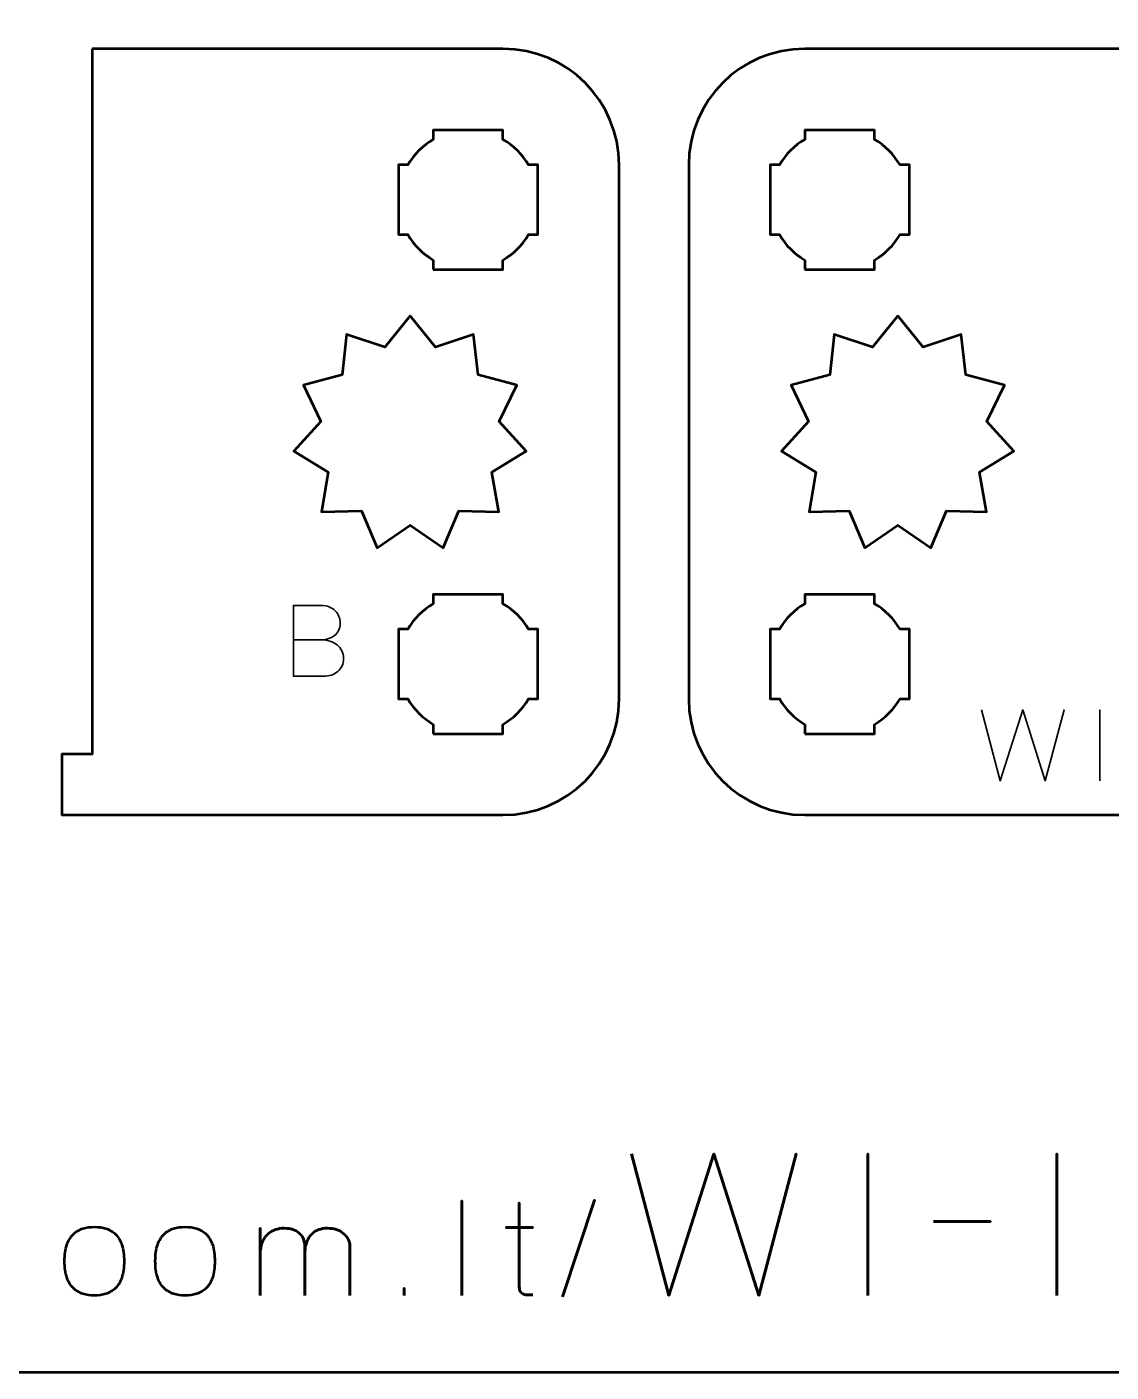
# Model space of a CAD drawing. Header units: centimetres. Extents: x -21 to 0, y -29.7 to 0.
# Drawn here: x -10.5 to -5.83, y -29.7 to -23.91 of the extents above; entities that cross this region are included whole.
import ezdxf

# ---------------------------------------------------------------- set-up
doc = ezdxf.new("R2010")
doc.units = ezdxf.units.CM
doc.header["$MEASUREMENT"] = 0
doc.layers.add('Layer 1', color=7, linetype='Continuous')

msp = doc.modelspace()

# ---------------------------------------------------------------- linework, layer by layer
at = {"layer": 'Layer 1', "color": 22, "lineweight": 53}
msp.add_open_spline([(-21.00003, -29.19995), (-21.00003, -29.19995), (-21.00003, -0.49992), (-21.00003, -0.49992), (-21.00003, -0.49992), (-21.00003, -0.22295), (-20.77694, 0.00004), (-20.49994, 0.00004), (-20.49994, 0.00004), (-20.49994, 0.00004), (-0.50008, 0.00004), (-0.50008, 0.00004), (-0.50008, 0.00004), (-0.22294, 0.00004), (0.00002, -0.22295), (0.00002, -0.49992), (0.00002, -0.49992), (0.00002, -0.49992), (0.00002, -29.19995), (0.00002, -29.19995), (0.00002, -29.19995), (0.00002, -29.47695), (-0.22294, -29.70004), (-0.50008, -29.70004), (-0.50008, -29.70004), (-0.50008, -29.70004), (-20.49994, -29.70004), (-20.49994, -29.70004), (-20.49994, -29.70004), (-20.77694, -29.70004), (-21.00003, -29.47695), (-21.00003, -29.19995)], degree=3, knots=[0, 0, 0, 0, 0.125, 0.125, 0.125, 0.125, 0.25, 0.25, 0.25, 0.25, 0.375, 0.375, 0.375, 0.375, 0.5, 0.5, 0.5, 0.5, 0.625, 0.625, 0.625, 0.625, 0.75, 0.75, 0.75, 0.75, 0.875, 0.875, 0.875, 0.875, 1, 1, 1, 1], dxfattribs=at)
at = {"layer": 'Layer 1', "color": 114, "lineweight": 53}
for points, knots in [([(-10.21904, -23.99998), (-10.21904, -23.99998), (-8.45007, -23.99998), (-8.45007, -23.99998), (-8.45007, -23.99998), (-8.17293, -23.99998), (-7.94997, -24.22307), (-7.94997, -24.50007), (-7.94997, -24.50007), (-7.94997, -24.50007), (-7.94997, -26.79994), (-7.94997, -26.79994), (-7.94997, -26.79994), (-7.94997, -27.07708), (-8.17293, -27.30004), (-8.45007, -27.30004), (-8.45007, -27.30004), (-8.45007, -27.30004), (-10.35004, -27.30004), (-10.35004, -27.30004), (-10.35004, -27.30004), (-10.35004, -27.30004), (-10.35002, -27.03754), (-10.35002, -27.03754), (-10.35002, -27.03754), (-10.35002, -27.03754), (-10.21902, -27.03754), (-10.21902, -27.03754), (-10.21902, -27.03754), (-10.21902, -27.03754), (-10.21904, -23.99998), (-10.21904, -23.99998)], [0, 0, 0, 0, 0.125, 0.125, 0.125, 0.125, 0.25, 0.25, 0.25, 0.25, 0.375, 0.375, 0.375, 0.375, 0.5, 0.5, 0.5, 0.5, 0.625, 0.625, 0.625, 0.625, 0.75, 0.75, 0.75, 0.75, 0.875, 0.875, 0.875, 0.875, 1, 1, 1, 1]), ([(-7.14994, -23.99998), (-7.14994, -23.99998), (-5.635, -23.99998), (-5.635, -23.99998), (-5.635, -23.99998), (-5.635, -23.99998), (-5.635, -25.38751), (-5.635, -25.38751), (-5.635, -25.38751), (-5.635, -25.38751), (-4.61902, -25.38751), (-4.61902, -25.38751), (-4.61902, -25.38751), (-4.61902, -25.38751), (-4.61902, -23.99998), (-4.61902, -23.99998), (-4.61902, -23.99998), (-4.61902, -23.99998), (-2.85007, -23.99998), (-2.85007, -23.99998), (-2.85007, -23.99998), (-2.57293, -23.99998), (-2.34997, -24.22307), (-2.34997, -24.50007), (-2.34997, -24.50007), (-2.34997, -24.50007), (-2.34997, -26.79994), (-2.34997, -26.79994), (-2.34997, -26.79994), (-2.34997, -27.07708), (-2.57293, -27.30004), (-2.85007, -27.30004), (-2.85007, -27.30004), (-2.85007, -27.30004), (-7.14994, -27.30004), (-7.14994, -27.30004), (-7.14994, -27.30004), (-7.42694, -27.30004), (-7.65003, -27.07708), (-7.65003, -26.79994), (-7.65003, -26.79994), (-7.65003, -26.79994), (-7.65003, -24.50007), (-7.65003, -24.50007), (-7.65003, -24.50007), (-7.65003, -24.22307), (-7.42694, -23.99998), (-7.14994, -23.99998)], [0, 0, 0, 0, 0.0833333, 0.0833333, 0.0833333, 0.0833333, 0.1666667, 0.1666667, 0.1666667, 0.1666667, 0.25, 0.25, 0.25, 0.25, 0.3333333, 0.3333333, 0.3333333, 0.3333333, 0.4166667, 0.4166667, 0.4166667, 0.4166667, 0.5, 0.5, 0.5, 0.5, 0.5833333, 0.5833333, 0.5833333, 0.5833333, 0.6666667, 0.6666667, 0.6666667, 0.6666667, 0.75, 0.75, 0.75, 0.75, 0.8333333, 0.8333333, 0.8333333, 0.8333333, 0.9166667, 0.9166667, 0.9166667, 0.9166667, 1, 1, 1, 1])]:
    msp.add_open_spline(points, degree=3, knots=knots, dxfattribs=at)
at = {"layer": 'Layer 1', "color": 250, "lineweight": 53}
for points, knots in [([(-8.75007, -24.95001), (-8.75007, -24.95001), (-8.75007, -24.9099), (-8.75007, -24.9099), (-8.75007, -24.9099), (-8.79554, -24.88358), (-8.83343, -24.84555), (-8.85989, -24.80008), (-8.85989, -24.80008), (-8.85989, -24.80008), (-8.9, -24.80008), (-8.9, -24.80008), (-8.9, -24.80008), (-8.9, -24.80008), (-8.9, -24.65001), (-8.9, -24.65001), (-8.9, -24.65001), (-8.9, -24.65001), (-8.9, -24.50007), (-8.9, -24.50007), (-8.9, -24.50007), (-8.9, -24.50007), (-8.85989, -24.50007), (-8.85989, -24.50007), (-8.85989, -24.50007), (-8.83343, -24.45446), (-8.79554, -24.41654), (-8.75007, -24.39022), (-8.75007, -24.39022), (-8.75007, -24.39022), (-8.75007, -24.35), (-8.75007, -24.35), (-8.75007, -24.35), (-8.75007, -24.35), (-8.6, -24.35), (-8.6, -24.35), (-8.6, -24.35), (-8.6, -24.35), (-8.45007, -24.35), (-8.45007, -24.35), (-8.45007, -24.35), (-8.45007, -24.35), (-8.45007, -24.39022), (-8.45007, -24.39022), (-8.45007, -24.39022), (-8.40445, -24.41654), (-8.36653, -24.45446), (-8.34021, -24.50007), (-8.34021, -24.50007), (-8.34021, -24.50007), (-8.3, -24.50007), (-8.3, -24.50007), (-8.3, -24.50007), (-8.3, -24.50007), (-8.3, -24.65001), (-8.3, -24.65001), (-8.3, -24.65001), (-8.3, -24.65001), (-8.3, -24.80008), (-8.3, -24.80008), (-8.3, -24.80008), (-8.3, -24.80008), (-8.34021, -24.80008), (-8.34021, -24.80008), (-8.34021, -24.80008), (-8.36653, -24.84555), (-8.40445, -24.88358), (-8.45007, -24.9099), (-8.45007, -24.9099), (-8.45007, -24.9099), (-8.45007, -24.95001), (-8.45007, -24.95001), (-8.45007, -24.95001), (-8.45007, -24.95001), (-8.6, -24.95001), (-8.6, -24.95001), (-8.6, -24.95001), (-8.6, -24.95001), (-8.75007, -24.95001), (-8.75007, -24.95001)], [0, 0, 0, 0, 0.05, 0.05, 0.05, 0.05, 0.1, 0.1, 0.1, 0.1, 0.15, 0.15, 0.15, 0.15, 0.2, 0.2, 0.2, 0.2, 0.25, 0.25, 0.25, 0.25, 0.3, 0.3, 0.3, 0.3, 0.35, 0.35, 0.35, 0.35, 0.4, 0.4, 0.4, 0.4, 0.45, 0.45, 0.45, 0.45, 0.5, 0.5, 0.5, 0.5, 0.55, 0.55, 0.55, 0.55, 0.6, 0.6, 0.6, 0.6, 0.65, 0.65, 0.65, 0.65, 0.7, 0.7, 0.7, 0.7, 0.75, 0.75, 0.75, 0.75, 0.8, 0.8, 0.8, 0.8, 0.85, 0.85, 0.85, 0.85, 0.9, 0.9, 0.9, 0.9, 0.95, 0.95, 0.95, 0.95, 1, 1, 1, 1]), ([(-7.14994, -24.95001), (-7.14994, -24.95001), (-7.14994, -24.9099), (-7.14994, -24.9099), (-7.14994, -24.9099), (-7.19555, -24.88358), (-7.23347, -24.84555), (-7.25979, -24.80008), (-7.25979, -24.80008), (-7.25979, -24.80008), (-7.30001, -24.80008), (-7.30001, -24.80008), (-7.30001, -24.80008), (-7.30001, -24.80008), (-7.30001, -24.65001), (-7.30001, -24.65001), (-7.30001, -24.65001), (-7.30001, -24.65001), (-7.30001, -24.50007), (-7.30001, -24.50007), (-7.30001, -24.50007), (-7.30001, -24.50007), (-7.25979, -24.50007), (-7.25979, -24.50007), (-7.25979, -24.50007), (-7.23347, -24.45446), (-7.19555, -24.41654), (-7.14994, -24.39022), (-7.14994, -24.39022), (-7.14994, -24.39022), (-7.14994, -24.35), (-7.14994, -24.35), (-7.14994, -24.35), (-7.14994, -24.35), (-7.00001, -24.35), (-7.00001, -24.35), (-7.00001, -24.35), (-7.00001, -24.35), (-6.84993, -24.35), (-6.84993, -24.35), (-6.84993, -24.35), (-6.84993, -24.35), (-6.84993, -24.39022), (-6.84993, -24.39022), (-6.84993, -24.39022), (-6.80446, -24.41654), (-6.76643, -24.45446), (-6.74011, -24.50007), (-6.74011, -24.50007), (-6.74011, -24.50007), (-6.7, -24.50007), (-6.7, -24.50007), (-6.7, -24.50007), (-6.7, -24.50007), (-6.7, -24.65001), (-6.7, -24.65001), (-6.7, -24.65001), (-6.7, -24.65001), (-6.7, -24.80008), (-6.7, -24.80008), (-6.7, -24.80008), (-6.7, -24.80008), (-6.74011, -24.80008), (-6.74011, -24.80008), (-6.74011, -24.80008), (-6.76643, -24.84555), (-6.80446, -24.88358), (-6.84993, -24.9099), (-6.84993, -24.9099), (-6.84993, -24.9099), (-6.84993, -24.95001), (-6.84993, -24.95001), (-6.84993, -24.95001), (-6.84993, -24.95001), (-7.00001, -24.95001), (-7.00001, -24.95001), (-7.00001, -24.95001), (-7.00001, -24.95001), (-7.14994, -24.95001), (-7.14994, -24.95001)], [0, 0, 0, 0, 0.05, 0.05, 0.05, 0.05, 0.1, 0.1, 0.1, 0.1, 0.15, 0.15, 0.15, 0.15, 0.2, 0.2, 0.2, 0.2, 0.25, 0.25, 0.25, 0.25, 0.3, 0.3, 0.3, 0.3, 0.35, 0.35, 0.35, 0.35, 0.4, 0.4, 0.4, 0.4, 0.45, 0.45, 0.45, 0.45, 0.5, 0.5, 0.5, 0.5, 0.55, 0.55, 0.55, 0.55, 0.6, 0.6, 0.6, 0.6, 0.65, 0.65, 0.65, 0.65, 0.7, 0.7, 0.7, 0.7, 0.75, 0.75, 0.75, 0.75, 0.8, 0.8, 0.8, 0.8, 0.85, 0.85, 0.85, 0.85, 0.9, 0.9, 0.9, 0.9, 0.95, 0.95, 0.95, 0.95, 1, 1, 1, 1]), ([(-8.85, -25.15001), (-8.85, -25.15001), (-8.74076, -25.28448), (-8.74076, -25.28448), (-8.74076, -25.28448), (-8.74076, -25.28448), (-8.57689, -25.23103), (-8.57689, -25.23103), (-8.57689, -25.23103), (-8.57689, -25.23103), (-8.55696, -25.40382), (-8.55696, -25.40382), (-8.55696, -25.40382), (-8.55696, -25.40382), (-8.3905, -25.44834), (-8.3905, -25.44834), (-8.3905, -25.44834), (-8.3905, -25.44834), (-8.4662, -25.60459), (-8.4662, -25.60459), (-8.4662, -25.60459), (-8.4662, -25.60459), (-8.35, -25.73298), (-8.35, -25.73298), (-8.35, -25.73298), (-8.35, -25.73298), (-8.49729, -25.82308), (-8.49729, -25.82308), (-8.49729, -25.82308), (-8.49729, -25.82308), (-8.46824, -25.99454), (-8.46824, -25.99454), (-8.46824, -25.99454), (-8.46824, -25.99454), (-8.64037, -25.98989), (-8.64037, -25.98989), (-8.64037, -25.98989), (-8.64037, -25.98989), (-8.70769, -26.15001), (-8.70769, -26.15001), (-8.70769, -26.15001), (-8.70769, -26.15001), (-8.85, -26.05208), (-8.85, -26.05208), (-8.85, -26.05208), (-8.85, -26.05208), (-8.99231, -26.15001), (-8.99231, -26.15001), (-8.99231, -26.15001), (-8.99231, -26.15001), (-9.05963, -25.98989), (-9.05963, -25.98989), (-9.05963, -25.98989), (-9.05963, -25.98989), (-9.23176, -25.99454), (-9.23176, -25.99454), (-9.23176, -25.99454), (-9.23176, -25.99454), (-9.20271, -25.82308), (-9.20271, -25.82308), (-9.20271, -25.82308), (-9.20271, -25.82308), (-9.35, -25.73298), (-9.35, -25.73298), (-9.35, -25.73298), (-9.35, -25.73298), (-9.2338, -25.60459), (-9.2338, -25.60459), (-9.2338, -25.60459), (-9.2338, -25.60459), (-9.3095, -25.44834), (-9.3095, -25.44834), (-9.3095, -25.44834), (-9.3095, -25.44834), (-9.14304, -25.40382), (-9.14304, -25.40382), (-9.14304, -25.40382), (-9.14304, -25.40382), (-9.12311, -25.23103), (-9.12311, -25.23103), (-9.12311, -25.23103), (-9.12311, -25.23103), (-8.95924, -25.28448), (-8.95924, -25.28448), (-8.95924, -25.28448), (-8.95924, -25.28448), (-8.85, -25.15001), (-8.85, -25.15001)], [0, 0, 0, 0, 0.0454545, 0.0454545, 0.0454545, 0.0454545, 0.0909091, 0.0909091, 0.0909091, 0.0909091, 0.1363636, 0.1363636, 0.1363636, 0.1363636, 0.1818182, 0.1818182, 0.1818182, 0.1818182, 0.2272727, 0.2272727, 0.2272727, 0.2272727, 0.2727273, 0.2727273, 0.2727273, 0.2727273, 0.3181818, 0.3181818, 0.3181818, 0.3181818, 0.3636364, 0.3636364, 0.3636364, 0.3636364, 0.4090909, 0.4090909, 0.4090909, 0.4090909, 0.4545455, 0.4545455, 0.4545455, 0.4545455, 0.5, 0.5, 0.5, 0.5, 0.5454545, 0.5454545, 0.5454545, 0.5454545, 0.5909091, 0.5909091, 0.5909091, 0.5909091, 0.6363636, 0.6363636, 0.6363636, 0.6363636, 0.6818182, 0.6818182, 0.6818182, 0.6818182, 0.7272727, 0.7272727, 0.7272727, 0.7272727, 0.7727273, 0.7727273, 0.7727273, 0.7727273, 0.8181818, 0.8181818, 0.8181818, 0.8181818, 0.8636364, 0.8636364, 0.8636364, 0.8636364, 0.9090909, 0.9090909, 0.9090909, 0.9090909, 0.9545455, 0.9545455, 0.9545455, 0.9545455, 1, 1, 1, 1]), ([(-6.75, -25.15001), (-6.75, -25.15001), (-6.64076, -25.28448), (-6.64076, -25.28448), (-6.64076, -25.28448), (-6.64076, -25.28448), (-6.47689, -25.23103), (-6.47689, -25.23103), (-6.47689, -25.23103), (-6.47689, -25.23103), (-6.45696, -25.40382), (-6.45696, -25.40382), (-6.45696, -25.40382), (-6.45696, -25.40382), (-6.2905, -25.44834), (-6.2905, -25.44834), (-6.2905, -25.44834), (-6.2905, -25.44834), (-6.3662, -25.60459), (-6.3662, -25.60459), (-6.3662, -25.60459), (-6.3662, -25.60459), (-6.25, -25.73298), (-6.25, -25.73298), (-6.25, -25.73298), (-6.25, -25.73298), (-6.39729, -25.82308), (-6.39729, -25.82308), (-6.39729, -25.82308), (-6.39729, -25.82308), (-6.36824, -25.99454), (-6.36824, -25.99454), (-6.36824, -25.99454), (-6.36824, -25.99454), (-6.54037, -25.98989), (-6.54037, -25.98989), (-6.54037, -25.98989), (-6.54037, -25.98989), (-6.60769, -26.15001), (-6.60769, -26.15001), (-6.60769, -26.15001), (-6.60769, -26.15001), (-6.75, -26.05208), (-6.75, -26.05208), (-6.75, -26.05208), (-6.75, -26.05208), (-6.89231, -26.15001), (-6.89231, -26.15001), (-6.89231, -26.15001), (-6.89231, -26.15001), (-6.95963, -25.98989), (-6.95963, -25.98989), (-6.95963, -25.98989), (-6.95963, -25.98989), (-7.13176, -25.99454), (-7.13176, -25.99454), (-7.13176, -25.99454), (-7.13176, -25.99454), (-7.10271, -25.82308), (-7.10271, -25.82308), (-7.10271, -25.82308), (-7.10271, -25.82308), (-7.25, -25.73298), (-7.25, -25.73298), (-7.25, -25.73298), (-7.25, -25.73298), (-7.1338, -25.60459), (-7.1338, -25.60459), (-7.1338, -25.60459), (-7.1338, -25.60459), (-7.2095, -25.44834), (-7.2095, -25.44834), (-7.2095, -25.44834), (-7.2095, -25.44834), (-7.04304, -25.40382), (-7.04304, -25.40382), (-7.04304, -25.40382), (-7.04304, -25.40382), (-7.02311, -25.23103), (-7.02311, -25.23103), (-7.02311, -25.23103), (-7.02311, -25.23103), (-6.85924, -25.28448), (-6.85924, -25.28448), (-6.85924, -25.28448), (-6.85924, -25.28448), (-6.75, -25.15001), (-6.75, -25.15001)], [0, 0, 0, 0, 0.0454545, 0.0454545, 0.0454545, 0.0454545, 0.0909091, 0.0909091, 0.0909091, 0.0909091, 0.1363636, 0.1363636, 0.1363636, 0.1363636, 0.1818182, 0.1818182, 0.1818182, 0.1818182, 0.2272727, 0.2272727, 0.2272727, 0.2272727, 0.2727273, 0.2727273, 0.2727273, 0.2727273, 0.3181818, 0.3181818, 0.3181818, 0.3181818, 0.3636364, 0.3636364, 0.3636364, 0.3636364, 0.4090909, 0.4090909, 0.4090909, 0.4090909, 0.4545455, 0.4545455, 0.4545455, 0.4545455, 0.5, 0.5, 0.5, 0.5, 0.5454545, 0.5454545, 0.5454545, 0.5454545, 0.5909091, 0.5909091, 0.5909091, 0.5909091, 0.6363636, 0.6363636, 0.6363636, 0.6363636, 0.6818182, 0.6818182, 0.6818182, 0.6818182, 0.7272727, 0.7272727, 0.7272727, 0.7272727, 0.7727273, 0.7727273, 0.7727273, 0.7727273, 0.8181818, 0.8181818, 0.8181818, 0.8181818, 0.8636364, 0.8636364, 0.8636364, 0.8636364, 0.9090909, 0.9090909, 0.9090909, 0.9090909, 0.9545455, 0.9545455, 0.9545455, 0.9545455, 1, 1, 1, 1]), ([(-8.75007, -26.95008), (-8.75007, -26.95008), (-8.75007, -26.90983), (-8.75007, -26.90983), (-8.75007, -26.90983), (-8.79554, -26.88351), (-8.83343, -26.84548), (-8.85989, -26.80001), (-8.85989, -26.80001), (-8.85989, -26.80001), (-8.9, -26.80001), (-8.9, -26.80001), (-8.9, -26.80001), (-8.9, -26.80001), (-8.9, -26.65008), (-8.9, -26.65008), (-8.9, -26.65008), (-8.9, -26.65008), (-8.9, -26.50001), (-8.9, -26.50001), (-8.9, -26.50001), (-8.9, -26.50001), (-8.85989, -26.50001), (-8.85989, -26.50001), (-8.85989, -26.50001), (-8.83343, -26.45453), (-8.79554, -26.4165), (-8.75007, -26.39019), (-8.75007, -26.39019), (-8.75007, -26.39019), (-8.75007, -26.35008), (-8.75007, -26.35008), (-8.75007, -26.35008), (-8.75007, -26.35008), (-8.6, -26.35008), (-8.6, -26.35008), (-8.6, -26.35008), (-8.6, -26.35008), (-8.45007, -26.35008), (-8.45007, -26.35008), (-8.45007, -26.35008), (-8.45007, -26.35008), (-8.45007, -26.39019), (-8.45007, -26.39019), (-8.45007, -26.39019), (-8.40445, -26.4165), (-8.36653, -26.45453), (-8.34021, -26.50001), (-8.34021, -26.50001), (-8.34021, -26.50001), (-8.3, -26.50001), (-8.3, -26.50001), (-8.3, -26.50001), (-8.3, -26.50001), (-8.3, -26.65008), (-8.3, -26.65008), (-8.3, -26.65008), (-8.3, -26.65008), (-8.3, -26.80001), (-8.3, -26.80001), (-8.3, -26.80001), (-8.3, -26.80001), (-8.34021, -26.80001), (-8.34021, -26.80001), (-8.34021, -26.80001), (-8.36653, -26.84548), (-8.40445, -26.88351), (-8.45007, -26.90983), (-8.45007, -26.90983), (-8.45007, -26.90983), (-8.45007, -26.95008), (-8.45007, -26.95008), (-8.45007, -26.95008), (-8.45007, -26.95008), (-8.6, -26.95008), (-8.6, -26.95008), (-8.6, -26.95008), (-8.6, -26.95008), (-8.75007, -26.95008), (-8.75007, -26.95008)], [0, 0, 0, 0, 0.05, 0.05, 0.05, 0.05, 0.1, 0.1, 0.1, 0.1, 0.15, 0.15, 0.15, 0.15, 0.2, 0.2, 0.2, 0.2, 0.25, 0.25, 0.25, 0.25, 0.3, 0.3, 0.3, 0.3, 0.35, 0.35, 0.35, 0.35, 0.4, 0.4, 0.4, 0.4, 0.45, 0.45, 0.45, 0.45, 0.5, 0.5, 0.5, 0.5, 0.55, 0.55, 0.55, 0.55, 0.6, 0.6, 0.6, 0.6, 0.65, 0.65, 0.65, 0.65, 0.7, 0.7, 0.7, 0.7, 0.75, 0.75, 0.75, 0.75, 0.8, 0.8, 0.8, 0.8, 0.85, 0.85, 0.85, 0.85, 0.9, 0.9, 0.9, 0.9, 0.95, 0.95, 0.95, 0.95, 1, 1, 1, 1]), ([(-7.14994, -26.95008), (-7.14994, -26.95008), (-7.14994, -26.90983), (-7.14994, -26.90983), (-7.14994, -26.90983), (-7.19555, -26.88351), (-7.23347, -26.84548), (-7.25979, -26.80001), (-7.25979, -26.80001), (-7.25979, -26.80001), (-7.30001, -26.80001), (-7.30001, -26.80001), (-7.30001, -26.80001), (-7.30001, -26.80001), (-7.30001, -26.65008), (-7.30001, -26.65008), (-7.30001, -26.65008), (-7.30001, -26.65008), (-7.30001, -26.50001), (-7.30001, -26.50001), (-7.30001, -26.50001), (-7.30001, -26.50001), (-7.25979, -26.50001), (-7.25979, -26.50001), (-7.25979, -26.50001), (-7.23347, -26.45453), (-7.19555, -26.4165), (-7.14994, -26.39019), (-7.14994, -26.39019), (-7.14994, -26.39019), (-7.14994, -26.35008), (-7.14994, -26.35008), (-7.14994, -26.35008), (-7.14994, -26.35008), (-7.00001, -26.35008), (-7.00001, -26.35008), (-7.00001, -26.35008), (-7.00001, -26.35008), (-6.84993, -26.35008), (-6.84993, -26.35008), (-6.84993, -26.35008), (-6.84993, -26.35008), (-6.84993, -26.39019), (-6.84993, -26.39019), (-6.84993, -26.39019), (-6.80446, -26.4165), (-6.76643, -26.45453), (-6.74011, -26.50001), (-6.74011, -26.50001), (-6.74011, -26.50001), (-6.7, -26.50001), (-6.7, -26.50001), (-6.7, -26.50001), (-6.7, -26.50001), (-6.7, -26.65008), (-6.7, -26.65008), (-6.7, -26.65008), (-6.7, -26.65008), (-6.7, -26.80001), (-6.7, -26.80001), (-6.7, -26.80001), (-6.7, -26.80001), (-6.74011, -26.80001), (-6.74011, -26.80001), (-6.74011, -26.80001), (-6.76643, -26.84548), (-6.80446, -26.88351), (-6.84993, -26.90983), (-6.84993, -26.90983), (-6.84993, -26.90983), (-6.84993, -26.95008), (-6.84993, -26.95008), (-6.84993, -26.95008), (-6.84993, -26.95008), (-7.00001, -26.95008), (-7.00001, -26.95008), (-7.00001, -26.95008), (-7.00001, -26.95008), (-7.14994, -26.95008), (-7.14994, -26.95008)], [0, 0, 0, 0, 0.05, 0.05, 0.05, 0.05, 0.1, 0.1, 0.1, 0.1, 0.15, 0.15, 0.15, 0.15, 0.2, 0.2, 0.2, 0.2, 0.25, 0.25, 0.25, 0.25, 0.3, 0.3, 0.3, 0.3, 0.35, 0.35, 0.35, 0.35, 0.4, 0.4, 0.4, 0.4, 0.45, 0.45, 0.45, 0.45, 0.5, 0.5, 0.5, 0.5, 0.55, 0.55, 0.55, 0.55, 0.6, 0.6, 0.6, 0.6, 0.65, 0.65, 0.65, 0.65, 0.7, 0.7, 0.7, 0.7, 0.75, 0.75, 0.75, 0.75, 0.8, 0.8, 0.8, 0.8, 0.85, 0.85, 0.85, 0.85, 0.9, 0.9, 0.9, 0.9, 0.95, 0.95, 0.95, 0.95, 1, 1, 1, 1])]:
    msp.add_open_spline(points, degree=3, knots=knots, dxfattribs=at)
at = {"layer": 'Layer 1', "color": 30, "lineweight": 35}
for points, knots in [([(-9.35271, -26.54556), (-9.35271, -26.54556), (-9.23545, -26.54556), (-9.23545, -26.54556), (-9.23545, -26.54556), (-9.22021, -26.54549), (-9.20723, -26.54338), (-9.19629, -26.53921), (-9.19629, -26.53921), (-9.18542, -26.53512), (-9.17661, -26.52955), (-9.16976, -26.52256), (-9.16976, -26.52256), (-9.16292, -26.51558), (-9.15798, -26.50768), (-9.15487, -26.49893), (-9.15487, -26.49893), (-9.15184, -26.49025), (-9.15043, -26.48122), (-9.15078, -26.47191), (-9.15078, -26.47191), (-9.15121, -26.46259), (-9.15318, -26.45356), (-9.15671, -26.44474), (-9.15671, -26.44474), (-9.16017, -26.43592), (-9.16539, -26.42795), (-9.17223, -26.42082), (-9.17223, -26.42082), (-9.17907, -26.4137), (-9.18761, -26.40805), (-9.19798, -26.40389), (-9.19798, -26.40389), (-9.20836, -26.39966), (-9.22056, -26.39747), (-9.2346, -26.3974), (-9.2346, -26.3974), (-9.2346, -26.3974), (-9.35271, -26.3974), (-9.35271, -26.3974), (-9.35271, -26.3974), (-9.35271, -26.3974), (-9.35271, -26.70262), (-9.35271, -26.70262), (-9.35271, -26.70262), (-9.35271, -26.70262), (-9.22275, -26.70262), (-9.22275, -26.70262), (-9.22275, -26.70262), (-9.21061, -26.70262), (-9.19932, -26.70086), (-9.18888, -26.6974), (-9.18888, -26.6974), (-9.17844, -26.69387), (-9.16934, -26.68886), (-9.16144, -26.68216), (-9.16144, -26.68216), (-9.1536, -26.67553), (-9.14747, -26.66748), (-9.14309, -26.65796), (-9.14309, -26.65796), (-9.13872, -26.64843), (-9.13646, -26.63764), (-9.13639, -26.62557), (-9.13639, -26.62557), (-9.13667, -26.61344), (-9.13921, -26.6025), (-9.14408, -26.5927), (-9.14408, -26.5927), (-9.14895, -26.58289), (-9.15572, -26.57449), (-9.16447, -26.56744), (-9.16447, -26.56744), (-9.17322, -26.56045), (-9.18366, -26.55502), (-9.19566, -26.55128), (-9.19566, -26.55128), (-9.20765, -26.54754), (-9.22091, -26.54564), (-9.23545, -26.54556), (-9.23545, -26.54556), (-9.22091, -26.54564), (-9.20765, -26.54754), (-9.19566, -26.55128), (-9.19566, -26.55128), (-9.18366, -26.55502), (-9.17322, -26.56045), (-9.16447, -26.56744), (-9.16447, -26.56744), (-9.15572, -26.57449), (-9.14895, -26.58289), (-9.14408, -26.5927), (-9.14408, -26.5927), (-9.13921, -26.6025), (-9.13667, -26.61344), (-9.13639, -26.62557), (-9.13639, -26.62557), (-9.13646, -26.63764), (-9.13872, -26.64843), (-9.14309, -26.65796), (-9.14309, -26.65796), (-9.14747, -26.66748), (-9.1536, -26.67553), (-9.16144, -26.68216), (-9.16144, -26.68216), (-9.16934, -26.68886), (-9.17844, -26.69387), (-9.18888, -26.6974), (-9.18888, -26.6974), (-9.19932, -26.70086), (-9.21061, -26.70262), (-9.22275, -26.70262), (-9.22275, -26.70262), (-9.22275, -26.70262), (-9.35271, -26.70262), (-9.35271, -26.70262), (-9.35271, -26.70262), (-9.35271, -26.70262), (-9.35271, -26.3974), (-9.35271, -26.3974), (-9.35271, -26.3974), (-9.35271, -26.3974), (-9.2346, -26.3974), (-9.2346, -26.3974), (-9.2346, -26.3974), (-9.22056, -26.39747), (-9.20836, -26.39966), (-9.19798, -26.40389), (-9.19798, -26.40389), (-9.18761, -26.40805), (-9.17907, -26.4137), (-9.17223, -26.42082), (-9.17223, -26.42082), (-9.16539, -26.42795), (-9.16017, -26.43592), (-9.15671, -26.44474), (-9.15671, -26.44474), (-9.15318, -26.45356), (-9.15121, -26.46259), (-9.15078, -26.47191), (-9.15078, -26.47191), (-9.15043, -26.48122), (-9.15184, -26.49025), (-9.15487, -26.49893), (-9.15487, -26.49893), (-9.15798, -26.50768), (-9.16292, -26.51558), (-9.16976, -26.52256), (-9.16976, -26.52256), (-9.17661, -26.52955), (-9.18542, -26.53512), (-9.19629, -26.53921), (-9.19629, -26.53921), (-9.20723, -26.54338), (-9.22021, -26.54549), (-9.23545, -26.54556), (-9.23545, -26.54556), (-9.23545, -26.54556), (-9.35271, -26.54556), (-9.35271, -26.54556)], [0, 0, 0, 0, 0.025, 0.025, 0.025, 0.025, 0.05, 0.05, 0.05, 0.05, 0.075, 0.075, 0.075, 0.075, 0.1, 0.1, 0.1, 0.1, 0.125, 0.125, 0.125, 0.125, 0.15, 0.15, 0.15, 0.15, 0.175, 0.175, 0.175, 0.175, 0.2, 0.2, 0.2, 0.2, 0.225, 0.225, 0.225, 0.225, 0.25, 0.25, 0.25, 0.25, 0.275, 0.275, 0.275, 0.275, 0.3, 0.3, 0.3, 0.3, 0.325, 0.325, 0.325, 0.325, 0.35, 0.35, 0.35, 0.35, 0.375, 0.375, 0.375, 0.375, 0.4, 0.4, 0.4, 0.4, 0.425, 0.425, 0.425, 0.425, 0.45, 0.45, 0.45, 0.45, 0.475, 0.475, 0.475, 0.475, 0.5, 0.5, 0.5, 0.5, 0.525, 0.525, 0.525, 0.525, 0.55, 0.55, 0.55, 0.55, 0.575, 0.575, 0.575, 0.575, 0.6, 0.6, 0.6, 0.6, 0.625, 0.625, 0.625, 0.625, 0.65, 0.65, 0.65, 0.65, 0.675, 0.675, 0.675, 0.675, 0.7, 0.7, 0.7, 0.7, 0.725, 0.725, 0.725, 0.725, 0.75, 0.75, 0.75, 0.75, 0.775, 0.775, 0.775, 0.775, 0.8, 0.8, 0.8, 0.8, 0.825, 0.825, 0.825, 0.825, 0.85, 0.85, 0.85, 0.85, 0.875, 0.875, 0.875, 0.875, 0.9, 0.9, 0.9, 0.9, 0.925, 0.925, 0.925, 0.925, 0.95, 0.95, 0.95, 0.95, 0.975, 0.975, 0.975, 0.975, 1, 1, 1, 1]), ([(-6.38874, -26.84743), (-6.38874, -26.84743), (-6.30831, -27.15265), (-6.30831, -27.15265), (-6.30831, -27.15265), (-6.30831, -27.15265), (-6.21137, -26.84743), (-6.21137, -26.84743), (-6.21137, -26.84743), (-6.21137, -26.84743), (-6.11442, -27.15265), (-6.11442, -27.15265), (-6.11442, -27.15265), (-6.11442, -27.15265), (-6.03399, -26.84743), (-6.03399, -26.84743), (-6.03399, -26.84743), (-6.03399, -26.84743), (-6.11442, -27.15265), (-6.11442, -27.15265), (-6.11442, -27.15265), (-6.11442, -27.15265), (-6.21137, -26.84743), (-6.21137, -26.84743), (-6.21137, -26.84743), (-6.21137, -26.84743), (-6.30831, -27.15265), (-6.30831, -27.15265), (-6.30831, -27.15265), (-6.30831, -27.15265), (-6.38874, -26.84743), (-6.38874, -26.84743)], [0, 0, 0, 0, 0.125, 0.125, 0.125, 0.125, 0.25, 0.25, 0.25, 0.25, 0.375, 0.375, 0.375, 0.375, 0.5, 0.5, 0.5, 0.5, 0.625, 0.625, 0.625, 0.625, 0.75, 0.75, 0.75, 0.75, 0.875, 0.875, 0.875, 0.875, 1, 1, 1, 1]), ([(-5.87947, -27.15265), (-5.87947, -27.15265), (-5.87947, -26.84743), (-5.87947, -26.84743), (-5.87947, -26.84743), (-5.87947, -26.84743), (-5.87947, -27.15265), (-5.87947, -27.15265)], [0, 0, 0, 0, 0.5, 0.5, 0.5, 0.5, 1, 1, 1, 1])]:
    msp.add_open_spline(points, degree=3, knots=knots, dxfattribs=at)
at = {"layer": 'Layer 1', "color": 30, "lineweight": 53}
for points, knots in [([(-7.89702, -28.75947), (-7.89702, -28.75947), (-7.73615, -29.36992), (-7.73615, -29.36992), (-7.73615, -29.36992), (-7.73615, -29.36992), (-7.54226, -28.75947), (-7.54226, -28.75947), (-7.54226, -28.75947), (-7.54226, -28.75947), (-7.34838, -29.36992), (-7.34838, -29.36992), (-7.34838, -29.36992), (-7.34838, -29.36992), (-7.18751, -28.75947), (-7.18751, -28.75947), (-7.18751, -28.75947), (-7.18751, -28.75947), (-7.34838, -29.36992), (-7.34838, -29.36992), (-7.34838, -29.36992), (-7.34838, -29.36992), (-7.54226, -28.75947), (-7.54226, -28.75947), (-7.54226, -28.75947), (-7.54226, -28.75947), (-7.73615, -29.36992), (-7.73615, -29.36992), (-7.73615, -29.36992), (-7.73615, -29.36992), (-7.89702, -28.75947), (-7.89702, -28.75947)], [0, 0, 0, 0, 0.125, 0.125, 0.125, 0.125, 0.25, 0.25, 0.25, 0.25, 0.375, 0.375, 0.375, 0.375, 0.5, 0.5, 0.5, 0.5, 0.625, 0.625, 0.625, 0.625, 0.75, 0.75, 0.75, 0.75, 0.875, 0.875, 0.875, 0.875, 1, 1, 1, 1]), ([(-6.87848, -29.36992), (-6.87848, -29.36992), (-6.87848, -28.75947), (-6.87848, -28.75947), (-6.87848, -28.75947), (-6.87848, -28.75947), (-6.87848, -29.36992), (-6.87848, -29.36992)], [0, 0, 0, 0, 0.5, 0.5, 0.5, 0.5, 1, 1, 1, 1]), ([(-6.06483, -29.36992), (-6.06483, -29.36992), (-6.06483, -28.75947), (-6.06483, -28.75947), (-6.06483, -28.75947), (-6.06483, -28.75947), (-6.06483, -29.36992), (-6.06483, -29.36992)], [0, 0, 0, 0, 0.5, 0.5, 0.5, 0.5, 1, 1, 1, 1]), ([(-8.62685, -29.36992), (-8.62685, -29.36992), (-8.62685, -28.96296), (-8.62685, -28.96296), (-8.62685, -28.96296), (-8.62685, -28.96296), (-8.62685, -29.36992), (-8.62685, -29.36992)], [0, 0, 0, 0, 0.5, 0.5, 0.5, 0.5, 1, 1, 1, 1]), ([(-8.32205, -29.3671), (-8.32901, -29.36766), (-8.33597, -29.36785), (-8.34275, -29.36766), (-8.34275, -29.36766), (-8.34952, -29.36747), (-8.35564, -29.36644), (-8.36119, -29.36437), (-8.36119, -29.36437), (-8.36674, -29.36239), (-8.37116, -29.35882), (-8.37454, -29.35374), (-8.37454, -29.35374), (-8.37784, -29.34866), (-8.37953, -29.34142), (-8.37962, -29.3321), (-8.37962, -29.3321), (-8.37962, -29.32768), (-8.37962, -29.32016), (-8.37962, -29.30962), (-8.37962, -29.30962), (-8.37962, -29.29899), (-8.37962, -29.28619), (-8.37962, -29.27105), (-8.37962, -29.27105), (-8.37962, -29.2559), (-8.37962, -29.23935), (-8.37962, -29.22138), (-8.37962, -29.22138), (-8.37962, -29.20341), (-8.37962, -29.18488), (-8.37962, -29.16569), (-8.37962, -29.16569), (-8.37962, -29.1465), (-8.37962, -29.12759), (-8.37962, -29.10887), (-8.37962, -29.10887), (-8.37962, -29.09015), (-8.37962, -29.07255), (-8.37962, -29.056), (-8.37962, -29.056), (-8.37962, -29.03944), (-8.37962, -29.02476), (-8.37962, -29.01207), (-8.37962, -29.01207), (-8.37962, -28.99927), (-8.37962, -28.9893), (-8.37962, -28.98196), (-8.37962, -28.98196), (-8.37962, -28.97472), (-8.37962, -28.97095), (-8.37962, -28.97086), (-8.37962, -28.97086), (-8.37962, -28.97095), (-8.37962, -28.97472), (-8.37962, -28.98196), (-8.37962, -28.98196), (-8.37962, -28.9893), (-8.37962, -28.99927), (-8.37962, -29.01207), (-8.37962, -29.01207), (-8.37962, -29.02476), (-8.37962, -29.03944), (-8.37962, -29.056), (-8.37962, -29.056), (-8.37962, -29.07255), (-8.37962, -29.09015), (-8.37962, -29.10887), (-8.37962, -29.10887), (-8.37962, -29.12759), (-8.37962, -29.1465), (-8.37962, -29.16569), (-8.37962, -29.16569), (-8.37962, -29.18488), (-8.37962, -29.20341), (-8.37962, -29.22138), (-8.37962, -29.22138), (-8.37962, -29.23935), (-8.37962, -29.2559), (-8.37962, -29.27105), (-8.37962, -29.27105), (-8.37962, -29.28619), (-8.37962, -29.29899), (-8.37962, -29.30962), (-8.37962, -29.30962), (-8.37962, -29.32016), (-8.37962, -29.32768), (-8.37962, -29.3321), (-8.37962, -29.3321), (-8.37953, -29.34142), (-8.37784, -29.34866), (-8.37454, -29.35374), (-8.37454, -29.35374), (-8.37116, -29.35882), (-8.36674, -29.36239), (-8.36119, -29.36437), (-8.36119, -29.36437), (-8.35564, -29.36644), (-8.34952, -29.36747), (-8.34275, -29.36766), (-8.34275, -29.36766), (-8.33597, -29.36785), (-8.32901, -29.36766), (-8.32205, -29.3671)], [0, 0, 0, 0, 0.0384615, 0.0384615, 0.0384615, 0.0384615, 0.0769231, 0.0769231, 0.0769231, 0.0769231, 0.1153846, 0.1153846, 0.1153846, 0.1153846, 0.1538462, 0.1538462, 0.1538462, 0.1538462, 0.1923077, 0.1923077, 0.1923077, 0.1923077, 0.2307692, 0.2307692, 0.2307692, 0.2307692, 0.2692308, 0.2692308, 0.2692308, 0.2692308, 0.3076923, 0.3076923, 0.3076923, 0.3076923, 0.3461538, 0.3461538, 0.3461538, 0.3461538, 0.3846154, 0.3846154, 0.3846154, 0.3846154, 0.4230769, 0.4230769, 0.4230769, 0.4230769, 0.4615385, 0.4615385, 0.4615385, 0.4615385, 0.5, 0.5, 0.5, 0.5, 0.5384615, 0.5384615, 0.5384615, 0.5384615, 0.5769231, 0.5769231, 0.5769231, 0.5769231, 0.6153846, 0.6153846, 0.6153846, 0.6153846, 0.6538462, 0.6538462, 0.6538462, 0.6538462, 0.6923077, 0.6923077, 0.6923077, 0.6923077, 0.7307692, 0.7307692, 0.7307692, 0.7307692, 0.7692308, 0.7692308, 0.7692308, 0.7692308, 0.8076923, 0.8076923, 0.8076923, 0.8076923, 0.8461538, 0.8461538, 0.8461538, 0.8461538, 0.8846154, 0.8846154, 0.8846154, 0.8846154, 0.9230769, 0.9230769, 0.9230769, 0.9230769, 0.9615385, 0.9615385, 0.9615385, 0.9615385, 1, 1, 1, 1]), ([(-8.19392, -29.37556), (-8.19392, -29.37556), (-8.05563, -28.95901), (-8.05563, -28.95901), (-8.05563, -28.95901), (-8.05563, -28.95901), (-8.19392, -29.37556), (-8.19392, -29.37556)], [0, 0, 0, 0, 0.5, 0.5, 0.5, 0.5, 1, 1, 1, 1]), ([(-10.20954, -29.36992), (-10.19176, -29.37001), (-10.17521, -29.36776), (-10.15978, -29.36296), (-10.15978, -29.36296), (-10.14435, -29.35816), (-10.13071, -29.35016), (-10.11904, -29.33897), (-10.11904, -29.33897), (-10.10728, -29.32778), (-10.09816, -29.31263), (-10.09148, -29.29344), (-10.09148, -29.29344), (-10.0849, -29.27434), (-10.08151, -29.25054), (-10.08141, -29.22204), (-10.08141, -29.22204), (-10.08151, -29.19363), (-10.0849, -29.16992), (-10.09148, -29.15092), (-10.09148, -29.15092), (-10.09816, -29.13191), (-10.10728, -29.11677), (-10.11904, -29.10557), (-10.11904, -29.10557), (-10.13071, -29.09447), (-10.14435, -29.08648), (-10.15978, -29.08168), (-10.15978, -29.08168), (-10.17521, -29.07688), (-10.19176, -29.07462), (-10.20954, -29.07472), (-10.20954, -29.07472), (-10.22713, -29.07462), (-10.24369, -29.07688), (-10.25912, -29.08168), (-10.25912, -29.08168), (-10.27455, -29.08648), (-10.28809, -29.09447), (-10.29985, -29.10557), (-10.29985, -29.10557), (-10.31161, -29.11677), (-10.32083, -29.13191), (-10.32751, -29.15092), (-10.32751, -29.15092), (-10.33419, -29.16992), (-10.33758, -29.19363), (-10.33767, -29.22204), (-10.33767, -29.22204), (-10.33758, -29.25054), (-10.33419, -29.27434), (-10.32751, -29.29344), (-10.32751, -29.29344), (-10.32083, -29.31263), (-10.31161, -29.32778), (-10.29985, -29.33897), (-10.29985, -29.33897), (-10.28809, -29.35016), (-10.27455, -29.35816), (-10.25912, -29.36296), (-10.25912, -29.36296), (-10.24369, -29.36776), (-10.22713, -29.37001), (-10.20954, -29.36992)], [0, 0, 0, 0, 0.0625, 0.0625, 0.0625, 0.0625, 0.125, 0.125, 0.125, 0.125, 0.1875, 0.1875, 0.1875, 0.1875, 0.25, 0.25, 0.25, 0.25, 0.3125, 0.3125, 0.3125, 0.3125, 0.375, 0.375, 0.375, 0.375, 0.4375, 0.4375, 0.4375, 0.4375, 0.5, 0.5, 0.5, 0.5, 0.5625, 0.5625, 0.5625, 0.5625, 0.625, 0.625, 0.625, 0.625, 0.6875, 0.6875, 0.6875, 0.6875, 0.75, 0.75, 0.75, 0.75, 0.8125, 0.8125, 0.8125, 0.8125, 0.875, 0.875, 0.875, 0.875, 0.9375, 0.9375, 0.9375, 0.9375, 1, 1, 1, 1]), ([(-10.20954, -29.36992), (-10.19176, -29.37001), (-10.17521, -29.36776), (-10.15978, -29.36296), (-10.15978, -29.36296), (-10.14435, -29.35816), (-10.13071, -29.35016), (-10.11904, -29.33897), (-10.11904, -29.33897), (-10.10728, -29.32778), (-10.09816, -29.31263), (-10.09148, -29.29344), (-10.09148, -29.29344), (-10.0849, -29.27434), (-10.08151, -29.25054), (-10.08141, -29.22204), (-10.08141, -29.22204), (-10.08151, -29.19363), (-10.0849, -29.16992), (-10.09148, -29.15092), (-10.09148, -29.15092), (-10.09816, -29.13191), (-10.10728, -29.11677), (-10.11904, -29.10557), (-10.11904, -29.10557), (-10.13071, -29.09447), (-10.14435, -29.08648), (-10.15978, -29.08168), (-10.15978, -29.08168), (-10.17521, -29.07688), (-10.19176, -29.07462), (-10.20954, -29.07472), (-10.20954, -29.07472), (-10.22713, -29.07462), (-10.24369, -29.07688), (-10.25912, -29.08168), (-10.25912, -29.08168), (-10.27455, -29.08648), (-10.28809, -29.09447), (-10.29985, -29.10557), (-10.29985, -29.10557), (-10.31161, -29.11677), (-10.32083, -29.13191), (-10.32751, -29.15092), (-10.32751, -29.15092), (-10.33419, -29.16992), (-10.33758, -29.19363), (-10.33767, -29.22204), (-10.33767, -29.22204), (-10.33758, -29.25054), (-10.33419, -29.27434), (-10.32751, -29.29344), (-10.32751, -29.29344), (-10.32083, -29.31263), (-10.31161, -29.32778), (-10.29985, -29.33897), (-10.29985, -29.33897), (-10.28809, -29.35016), (-10.27455, -29.35816), (-10.25912, -29.36296), (-10.25912, -29.36296), (-10.24369, -29.36776), (-10.22713, -29.37001), (-10.20954, -29.36992)], [0, 0, 0, 0, 0.0625, 0.0625, 0.0625, 0.0625, 0.125, 0.125, 0.125, 0.125, 0.1875, 0.1875, 0.1875, 0.1875, 0.25, 0.25, 0.25, 0.25, 0.3125, 0.3125, 0.3125, 0.3125, 0.375, 0.375, 0.375, 0.375, 0.4375, 0.4375, 0.4375, 0.4375, 0.5, 0.5, 0.5, 0.5, 0.5625, 0.5625, 0.5625, 0.5625, 0.625, 0.625, 0.625, 0.625, 0.6875, 0.6875, 0.6875, 0.6875, 0.75, 0.75, 0.75, 0.75, 0.8125, 0.8125, 0.8125, 0.8125, 0.875, 0.875, 0.875, 0.875, 0.9375, 0.9375, 0.9375, 0.9375, 1, 1, 1, 1]), ([(-9.81895, -29.36992), (-9.80117, -29.37001), (-9.78462, -29.36776), (-9.76919, -29.36296), (-9.76919, -29.36296), (-9.75376, -29.35816), (-9.74012, -29.35016), (-9.72845, -29.33897), (-9.72845, -29.33897), (-9.71669, -29.32778), (-9.70757, -29.31263), (-9.70089, -29.29344), (-9.70089, -29.29344), (-9.69431, -29.27434), (-9.69092, -29.25054), (-9.69082, -29.22204), (-9.69082, -29.22204), (-9.69092, -29.19363), (-9.69431, -29.16992), (-9.70089, -29.15092), (-9.70089, -29.15092), (-9.70757, -29.13191), (-9.71669, -29.11677), (-9.72845, -29.10557), (-9.72845, -29.10557), (-9.74012, -29.09447), (-9.75376, -29.08648), (-9.76919, -29.08168), (-9.76919, -29.08168), (-9.78462, -29.07688), (-9.80117, -29.07462), (-9.81895, -29.07472), (-9.81895, -29.07472), (-9.83654, -29.07462), (-9.8531, -29.07688), (-9.86853, -29.08168), (-9.86853, -29.08168), (-9.88396, -29.08648), (-9.8975, -29.09447), (-9.90926, -29.10557), (-9.90926, -29.10557), (-9.92102, -29.11677), (-9.93024, -29.13191), (-9.93692, -29.15092), (-9.93692, -29.15092), (-9.9436, -29.16992), (-9.94699, -29.19363), (-9.94708, -29.22204), (-9.94708, -29.22204), (-9.94699, -29.25054), (-9.9436, -29.27434), (-9.93692, -29.29344), (-9.93692, -29.29344), (-9.93024, -29.31263), (-9.92102, -29.32778), (-9.90926, -29.33897), (-9.90926, -29.33897), (-9.8975, -29.35016), (-9.88396, -29.35816), (-9.86853, -29.36296), (-9.86853, -29.36296), (-9.8531, -29.36776), (-9.83654, -29.37001), (-9.81895, -29.36992)], [0, 0, 0, 0, 0.0625, 0.0625, 0.0625, 0.0625, 0.125, 0.125, 0.125, 0.125, 0.1875, 0.1875, 0.1875, 0.1875, 0.25, 0.25, 0.25, 0.25, 0.3125, 0.3125, 0.3125, 0.3125, 0.375, 0.375, 0.375, 0.375, 0.4375, 0.4375, 0.4375, 0.4375, 0.5, 0.5, 0.5, 0.5, 0.5625, 0.5625, 0.5625, 0.5625, 0.625, 0.625, 0.625, 0.625, 0.6875, 0.6875, 0.6875, 0.6875, 0.75, 0.75, 0.75, 0.75, 0.8125, 0.8125, 0.8125, 0.8125, 0.875, 0.875, 0.875, 0.875, 0.9375, 0.9375, 0.9375, 0.9375, 1, 1, 1, 1]), ([(-9.81895, -29.36992), (-9.80117, -29.37001), (-9.78462, -29.36776), (-9.76919, -29.36296), (-9.76919, -29.36296), (-9.75376, -29.35816), (-9.74012, -29.35016), (-9.72845, -29.33897), (-9.72845, -29.33897), (-9.71669, -29.32778), (-9.70757, -29.31263), (-9.70089, -29.29344), (-9.70089, -29.29344), (-9.69431, -29.27434), (-9.69092, -29.25054), (-9.69082, -29.22204), (-9.69082, -29.22204), (-9.69092, -29.19363), (-9.69431, -29.16992), (-9.70089, -29.15092), (-9.70089, -29.15092), (-9.70757, -29.13191), (-9.71669, -29.11677), (-9.72845, -29.10557), (-9.72845, -29.10557), (-9.74012, -29.09447), (-9.75376, -29.08648), (-9.76919, -29.08168), (-9.76919, -29.08168), (-9.78462, -29.07688), (-9.80117, -29.07462), (-9.81895, -29.07472), (-9.81895, -29.07472), (-9.83654, -29.07462), (-9.8531, -29.07688), (-9.86853, -29.08168), (-9.86853, -29.08168), (-9.88396, -29.08648), (-9.8975, -29.09447), (-9.90926, -29.10557), (-9.90926, -29.10557), (-9.92102, -29.11677), (-9.93024, -29.13191), (-9.93692, -29.15092), (-9.93692, -29.15092), (-9.9436, -29.16992), (-9.94699, -29.19363), (-9.94708, -29.22204), (-9.94708, -29.22204), (-9.94699, -29.25054), (-9.9436, -29.27434), (-9.93692, -29.29344), (-9.93692, -29.29344), (-9.93024, -29.31263), (-9.92102, -29.32778), (-9.90926, -29.33897), (-9.90926, -29.33897), (-9.8975, -29.35016), (-9.88396, -29.35816), (-9.86853, -29.36296), (-9.86853, -29.36296), (-9.8531, -29.36776), (-9.83654, -29.37001), (-9.81895, -29.36992)], [0, 0, 0, 0, 0.0625, 0.0625, 0.0625, 0.0625, 0.125, 0.125, 0.125, 0.125, 0.1875, 0.1875, 0.1875, 0.1875, 0.25, 0.25, 0.25, 0.25, 0.3125, 0.3125, 0.3125, 0.3125, 0.375, 0.375, 0.375, 0.375, 0.4375, 0.4375, 0.4375, 0.4375, 0.5, 0.5, 0.5, 0.5, 0.5625, 0.5625, 0.5625, 0.5625, 0.625, 0.625, 0.625, 0.625, 0.6875, 0.6875, 0.6875, 0.6875, 0.75, 0.75, 0.75, 0.75, 0.8125, 0.8125, 0.8125, 0.8125, 0.875, 0.875, 0.875, 0.875, 0.9375, 0.9375, 0.9375, 0.9375, 1, 1, 1, 1]), ([(-9.30306, -29.36992), (-9.30306, -29.36983), (-9.30306, -29.3671), (-9.30306, -29.36174), (-9.30306, -29.36174), (-9.30306, -29.35647), (-9.30306, -29.34922), (-9.30306, -29.3401), (-9.30306, -29.3401), (-9.30306, -29.33088), (-9.30306, -29.32053), (-9.30306, -29.30887), (-9.30306, -29.30887), (-9.30306, -29.2973), (-9.30306, -29.28516), (-9.30306, -29.27237), (-9.30306, -29.27237), (-9.30306, -29.25967), (-9.30306, -29.24715), (-9.30306, -29.23474), (-9.30306, -29.23474), (-9.30306, -29.22232), (-9.30306, -29.21065), (-9.30306, -29.19993), (-9.30306, -29.19993), (-9.30306, -29.18911), (-9.30306, -29.17989), (-9.30306, -29.17208), (-9.30306, -29.17208), (-9.30306, -29.16437), (-9.30306, -29.15882), (-9.30306, -29.15543), (-9.30306, -29.15543), (-9.30296, -29.15016), (-9.30381, -29.14424), (-9.30541, -29.13775), (-9.30541, -29.13775), (-9.30701, -29.13116), (-9.30974, -29.12458), (-9.31359, -29.11799), (-9.31359, -29.11799), (-9.31745, -29.11131), (-9.32281, -29.1052), (-9.32949, -29.09955), (-9.32949, -29.09955), (-9.33626, -29.09391), (-9.34473, -29.08939), (-9.35489, -29.08591), (-9.35489, -29.08591), (-9.36515, -29.08243), (-9.37737, -29.08055), (-9.39167, -29.08036), (-9.39167, -29.08036), (-9.40597, -29.08036), (-9.41877, -29.08234), (-9.42996, -29.08629), (-9.42996, -29.08629), (-9.44125, -29.09033), (-9.45094, -29.09588), (-9.45922, -29.10294), (-9.45922, -29.10294), (-9.4674, -29.11), (-9.47427, -29.11809), (-9.47963, -29.1273), (-9.47963, -29.1273), (-9.48499, -29.13643), (-9.48895, -29.14612), (-9.49158, -29.15647), (-9.49158, -29.15647), (-9.49421, -29.16672), (-9.49553, -29.17716), (-9.49553, -29.18761), (-9.49553, -29.18761), (-9.49553, -29.17716), (-9.49421, -29.16672), (-9.49158, -29.15647), (-9.49158, -29.15647), (-9.48895, -29.14612), (-9.48499, -29.13643), (-9.47963, -29.1273), (-9.47963, -29.1273), (-9.47427, -29.11809), (-9.4674, -29.11), (-9.45922, -29.10294), (-9.45922, -29.10294), (-9.45094, -29.09588), (-9.44125, -29.09033), (-9.42996, -29.08629), (-9.42996, -29.08629), (-9.41877, -29.08234), (-9.40597, -29.08036), (-9.39167, -29.08036), (-9.39167, -29.08036), (-9.37737, -29.08055), (-9.36515, -29.08243), (-9.35489, -29.08591), (-9.35489, -29.08591), (-9.34473, -29.08939), (-9.33626, -29.09391), (-9.32949, -29.09955), (-9.32949, -29.09955), (-9.32281, -29.1052), (-9.31745, -29.11131), (-9.31359, -29.11799), (-9.31359, -29.11799), (-9.30974, -29.12458), (-9.30701, -29.13116), (-9.30541, -29.13775), (-9.30541, -29.13775), (-9.30381, -29.14424), (-9.30296, -29.15016), (-9.30306, -29.15543), (-9.30306, -29.15543), (-9.30306, -29.15882), (-9.30306, -29.16437), (-9.30306, -29.17208), (-9.30306, -29.17208), (-9.30306, -29.17989), (-9.30306, -29.18911), (-9.30306, -29.19993), (-9.30306, -29.19993), (-9.30306, -29.21065), (-9.30306, -29.22232), (-9.30306, -29.23474), (-9.30306, -29.23474), (-9.30306, -29.24715), (-9.30306, -29.25967), (-9.30306, -29.27237), (-9.30306, -29.27237), (-9.30306, -29.28516), (-9.30306, -29.2973), (-9.30306, -29.30887), (-9.30306, -29.30887), (-9.30306, -29.32053), (-9.30306, -29.33088), (-9.30306, -29.3401), (-9.30306, -29.3401), (-9.30306, -29.34922), (-9.30306, -29.35647), (-9.30306, -29.36174), (-9.30306, -29.36174), (-9.30306, -29.3671), (-9.30306, -29.36983), (-9.30306, -29.36992)], [0, 0, 0, 0, 0.0277778, 0.0277778, 0.0277778, 0.0277778, 0.0555556, 0.0555556, 0.0555556, 0.0555556, 0.0833333, 0.0833333, 0.0833333, 0.0833333, 0.1111111, 0.1111111, 0.1111111, 0.1111111, 0.1388889, 0.1388889, 0.1388889, 0.1388889, 0.1666667, 0.1666667, 0.1666667, 0.1666667, 0.1944444, 0.1944444, 0.1944444, 0.1944444, 0.2222222, 0.2222222, 0.2222222, 0.2222222, 0.25, 0.25, 0.25, 0.25, 0.2777778, 0.2777778, 0.2777778, 0.2777778, 0.3055556, 0.3055556, 0.3055556, 0.3055556, 0.3333333, 0.3333333, 0.3333333, 0.3333333, 0.3611111, 0.3611111, 0.3611111, 0.3611111, 0.3888889, 0.3888889, 0.3888889, 0.3888889, 0.4166667, 0.4166667, 0.4166667, 0.4166667, 0.4444444, 0.4444444, 0.4444444, 0.4444444, 0.4722222, 0.4722222, 0.4722222, 0.4722222, 0.5, 0.5, 0.5, 0.5, 0.5277778, 0.5277778, 0.5277778, 0.5277778, 0.5555556, 0.5555556, 0.5555556, 0.5555556, 0.5833333, 0.5833333, 0.5833333, 0.5833333, 0.6111111, 0.6111111, 0.6111111, 0.6111111, 0.6388889, 0.6388889, 0.6388889, 0.6388889, 0.6666667, 0.6666667, 0.6666667, 0.6666667, 0.6944444, 0.6944444, 0.6944444, 0.6944444, 0.7222222, 0.7222222, 0.7222222, 0.7222222, 0.75, 0.75, 0.75, 0.75, 0.7777778, 0.7777778, 0.7777778, 0.7777778, 0.8055556, 0.8055556, 0.8055556, 0.8055556, 0.8333333, 0.8333333, 0.8333333, 0.8333333, 0.8611111, 0.8611111, 0.8611111, 0.8611111, 0.8888889, 0.8888889, 0.8888889, 0.8888889, 0.9166667, 0.9166667, 0.9166667, 0.9166667, 0.9444444, 0.9444444, 0.9444444, 0.9444444, 0.9722222, 0.9722222, 0.9722222, 0.9722222, 1, 1, 1, 1]), ([(-9.49553, -29.36992), (-9.49553, -29.36992), (-9.49553, -29.08036), (-9.49553, -29.08036), (-9.49553, -29.08036), (-9.49553, -29.08036), (-9.49553, -29.36992), (-9.49553, -29.36992)], [0, 0, 0, 0, 0.5, 0.5, 0.5, 0.5, 1, 1, 1, 1]), ([(-9.10889, -29.36992), (-9.10889, -29.36983), (-9.10889, -29.3671), (-9.10889, -29.36174), (-9.10889, -29.36174), (-9.10889, -29.35647), (-9.10889, -29.34922), (-9.10889, -29.3401), (-9.10889, -29.3401), (-9.10889, -29.33088), (-9.10889, -29.32053), (-9.10889, -29.30887), (-9.10889, -29.30887), (-9.10889, -29.2973), (-9.10889, -29.28516), (-9.10889, -29.27237), (-9.10889, -29.27237), (-9.10889, -29.25967), (-9.10889, -29.24715), (-9.10889, -29.23474), (-9.10889, -29.23474), (-9.10889, -29.22232), (-9.10889, -29.21065), (-9.10889, -29.19993), (-9.10889, -29.19993), (-9.10889, -29.18911), (-9.10889, -29.17989), (-9.10889, -29.17208), (-9.10889, -29.17208), (-9.10889, -29.16437), (-9.10889, -29.15882), (-9.10889, -29.15543), (-9.10889, -29.15543), (-9.10889, -29.15016), (-9.10992, -29.14424), (-9.11209, -29.13775), (-9.11209, -29.13775), (-9.11416, -29.13116), (-9.11754, -29.12458), (-9.12225, -29.11799), (-9.12225, -29.11799), (-9.12686, -29.11131), (-9.13297, -29.1052), (-9.1405, -29.09955), (-9.1405, -29.09955), (-9.14802, -29.09391), (-9.15715, -29.08939), (-9.16787, -29.08591), (-9.16787, -29.08591), (-9.1786, -29.08243), (-9.19111, -29.08055), (-9.20541, -29.08036), (-9.20541, -29.08036), (-9.21971, -29.08036), (-9.23231, -29.08234), (-9.24313, -29.08629), (-9.24313, -29.08629), (-9.25386, -29.09033), (-9.26308, -29.09588), (-9.27079, -29.10294), (-9.27079, -29.10294), (-9.27841, -29.11), (-9.28452, -29.11809), (-9.28932, -29.1273), (-9.28932, -29.1273), (-9.29412, -29.13643), (-9.2976, -29.14612), (-9.29976, -29.15647), (-9.29976, -29.15647), (-9.30202, -29.16672), (-9.30306, -29.17716), (-9.30306, -29.18761), (-9.30306, -29.18761), (-9.30306, -29.17716), (-9.30202, -29.16672), (-9.29976, -29.15647), (-9.29976, -29.15647), (-9.2976, -29.14612), (-9.29412, -29.13643), (-9.28932, -29.1273), (-9.28932, -29.1273), (-9.28452, -29.11809), (-9.27841, -29.11), (-9.27079, -29.10294), (-9.27079, -29.10294), (-9.26308, -29.09588), (-9.25386, -29.09033), (-9.24313, -29.08629), (-9.24313, -29.08629), (-9.23231, -29.08234), (-9.21971, -29.08036), (-9.20541, -29.08036), (-9.20541, -29.08036), (-9.19111, -29.08055), (-9.1786, -29.08243), (-9.16787, -29.08591), (-9.16787, -29.08591), (-9.15715, -29.08939), (-9.14802, -29.09391), (-9.1405, -29.09955), (-9.1405, -29.09955), (-9.13297, -29.1052), (-9.12686, -29.11131), (-9.12225, -29.11799), (-9.12225, -29.11799), (-9.11754, -29.12458), (-9.11416, -29.13116), (-9.11209, -29.13775), (-9.11209, -29.13775), (-9.10992, -29.14424), (-9.10889, -29.15016), (-9.10889, -29.15543), (-9.10889, -29.15543), (-9.10889, -29.15882), (-9.10889, -29.16437), (-9.10889, -29.17208), (-9.10889, -29.17208), (-9.10889, -29.17989), (-9.10889, -29.18911), (-9.10889, -29.19993), (-9.10889, -29.19993), (-9.10889, -29.21065), (-9.10889, -29.22232), (-9.10889, -29.23474), (-9.10889, -29.23474), (-9.10889, -29.24715), (-9.10889, -29.25967), (-9.10889, -29.27237), (-9.10889, -29.27237), (-9.10889, -29.28516), (-9.10889, -29.2973), (-9.10889, -29.30887), (-9.10889, -29.30887), (-9.10889, -29.32053), (-9.10889, -29.33088), (-9.10889, -29.3401), (-9.10889, -29.3401), (-9.10889, -29.34922), (-9.10889, -29.35647), (-9.10889, -29.36174), (-9.10889, -29.36174), (-9.10889, -29.3671), (-9.10889, -29.36983), (-9.10889, -29.36992)], [0, 0, 0, 0, 0.0277778, 0.0277778, 0.0277778, 0.0277778, 0.0555556, 0.0555556, 0.0555556, 0.0555556, 0.0833333, 0.0833333, 0.0833333, 0.0833333, 0.1111111, 0.1111111, 0.1111111, 0.1111111, 0.1388889, 0.1388889, 0.1388889, 0.1388889, 0.1666667, 0.1666667, 0.1666667, 0.1666667, 0.1944444, 0.1944444, 0.1944444, 0.1944444, 0.2222222, 0.2222222, 0.2222222, 0.2222222, 0.25, 0.25, 0.25, 0.25, 0.2777778, 0.2777778, 0.2777778, 0.2777778, 0.3055556, 0.3055556, 0.3055556, 0.3055556, 0.3333333, 0.3333333, 0.3333333, 0.3333333, 0.3611111, 0.3611111, 0.3611111, 0.3611111, 0.3888889, 0.3888889, 0.3888889, 0.3888889, 0.4166667, 0.4166667, 0.4166667, 0.4166667, 0.4444444, 0.4444444, 0.4444444, 0.4444444, 0.4722222, 0.4722222, 0.4722222, 0.4722222, 0.5, 0.5, 0.5, 0.5, 0.5277778, 0.5277778, 0.5277778, 0.5277778, 0.5555556, 0.5555556, 0.5555556, 0.5555556, 0.5833333, 0.5833333, 0.5833333, 0.5833333, 0.6111111, 0.6111111, 0.6111111, 0.6111111, 0.6388889, 0.6388889, 0.6388889, 0.6388889, 0.6666667, 0.6666667, 0.6666667, 0.6666667, 0.6944444, 0.6944444, 0.6944444, 0.6944444, 0.7222222, 0.7222222, 0.7222222, 0.7222222, 0.75, 0.75, 0.75, 0.75, 0.7777778, 0.7777778, 0.7777778, 0.7777778, 0.8055556, 0.8055556, 0.8055556, 0.8055556, 0.8333333, 0.8333333, 0.8333333, 0.8333333, 0.8611111, 0.8611111, 0.8611111, 0.8611111, 0.8888889, 0.8888889, 0.8888889, 0.8888889, 0.9166667, 0.9166667, 0.9166667, 0.9166667, 0.9444444, 0.9444444, 0.9444444, 0.9444444, 0.9722222, 0.9722222, 0.9722222, 0.9722222, 1, 1, 1, 1]), ([(-8.43889, -29.07754), (-8.43889, -29.07754), (-8.32092, -29.07754), (-8.32092, -29.07754), (-8.32092, -29.07754), (-8.32092, -29.07754), (-8.43889, -29.07754), (-8.43889, -29.07754)], [0, 0, 0, 0, 0.5, 0.5, 0.5, 0.5, 1, 1, 1, 1]), ([(-6.59654, -29.05073), (-6.59654, -29.05073), (-6.35016, -29.05073), (-6.35016, -29.05073), (-6.35016, -29.05073), (-6.35016, -29.05073), (-6.59654, -29.05073), (-6.59654, -29.05073)], [0, 0, 0, 0, 0.5, 0.5, 0.5, 0.5, 1, 1, 1, 1]), ([(-8.87577, -29.36992), (-8.87577, -29.36992), (-8.87577, -29.33888), (-8.87577, -29.33888), (-8.87577, -29.33888), (-8.87577, -29.33888), (-8.87577, -29.36992), (-8.87577, -29.36992)], [0, 0, 0, 0, 0.5, 0.5, 0.5, 0.5, 1, 1, 1, 1])]:
    msp.add_open_spline(points, degree=3, knots=knots, dxfattribs=at)

doc.saveas('drawing.dxf')
